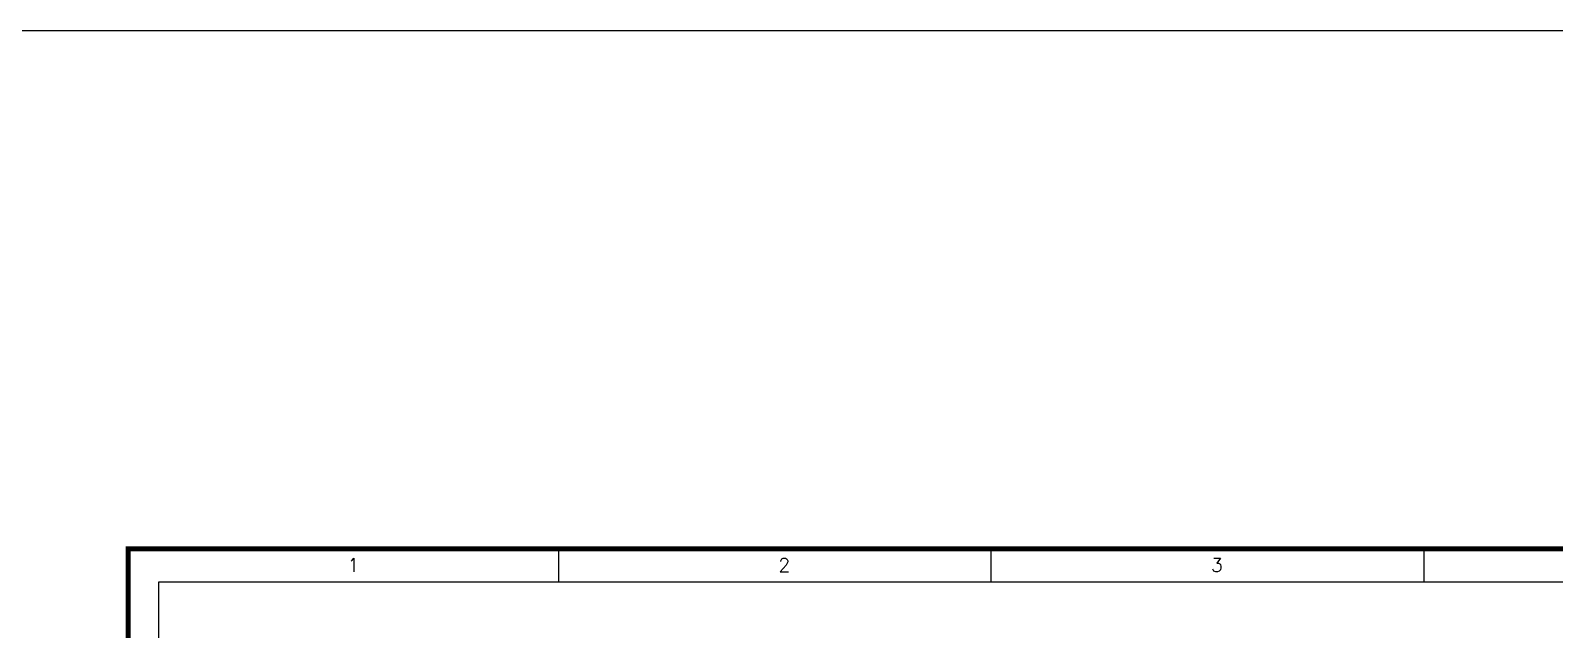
# Model space of a CAD drawing. Extents: x 6345096 to 6738923, y -6490958 to -6305885.
# Drawn here: x 6512782 to 6575810, y -6330636 to -6305885 of the extents above; entities that cross this region are included whole.
import ezdxf
from ezdxf.enums import TextEntityAlignment as Align

# ---------------------------------------------------------------- set-up
doc = ezdxf.new("R2010")
doc.units = 0
doc.header["$LTSCALE"] = 600
doc.header["$MEASUREMENT"] = 0
doc.layers.get('0').update_dxf_attribs({"linetype": 'CONTINUOUS'})
doc.layers.add('TITLE', color=7, linetype='CONTINUOUS')
doc.styles.add('ROMANS', font='romans.shx')

# ---------------------------------------------------------------- blocks, each defined once
blk = doc.blocks.new('A$C66962185')
at = {"layer": 'TITLE', "color": 7}
for p, q in [((30.11, -140930.66), (30.11, -140928.36)), ((60.37, -140930.66), (60.37, -140928.36)), ((90.64, -140930.66), (90.64, -140928.36))]:
    blk.add_line(p, q, dxfattribs=at)
at = {"layer": 'TITLE'}
for p, q in [((2.14, -140930.66), (360.7, -140930.66)), ((2.14, -141176.03), (2.14, -140930.66))]:
    blk.add_line(p, q, dxfattribs=at)
at = {"layer": 'TITLE', "color": 7, "const_width": 0.355}
blk.add_lwpolyline([(363, -140928.36), (363, -141178.33), (0, -141178.33), (0, -140928.36)], close=True, dxfattribs=at)
at = {"layer": 'TITLE', "color": 7, "style": 'ROMANS'}
for s, p in [('1', (15.75, -140929.48)), ('2', (45.89, -140929.48)), ('3', (76.15, -140929.48))]:
    blk.add_text(s, height=0.952, dxfattribs=at).set_placement(p, align=Align.MIDDLE)

msp = doc.modelspace()

# ---------------------------------------------------------------- linework, layer by layer
msp.add_lwpolyline([(6345095.701, -6305885.378), (6738922.997, -6305885.378), (6738922.997, -6490957.702), (6345095.701, -6490957.702)], close=True)

# ---------------------------------------------------------------- block references
at = {"layer": 'TITLE', "xscale": 591.1993025634438, "yscale": 591.1992967342958, "zscale": 591.1992984640067}
msp.add_blockref('A$C66962185', (6516825.698, 76989441.817, 2.785), dxfattribs=at)

doc.saveas('drawing.dxf')
